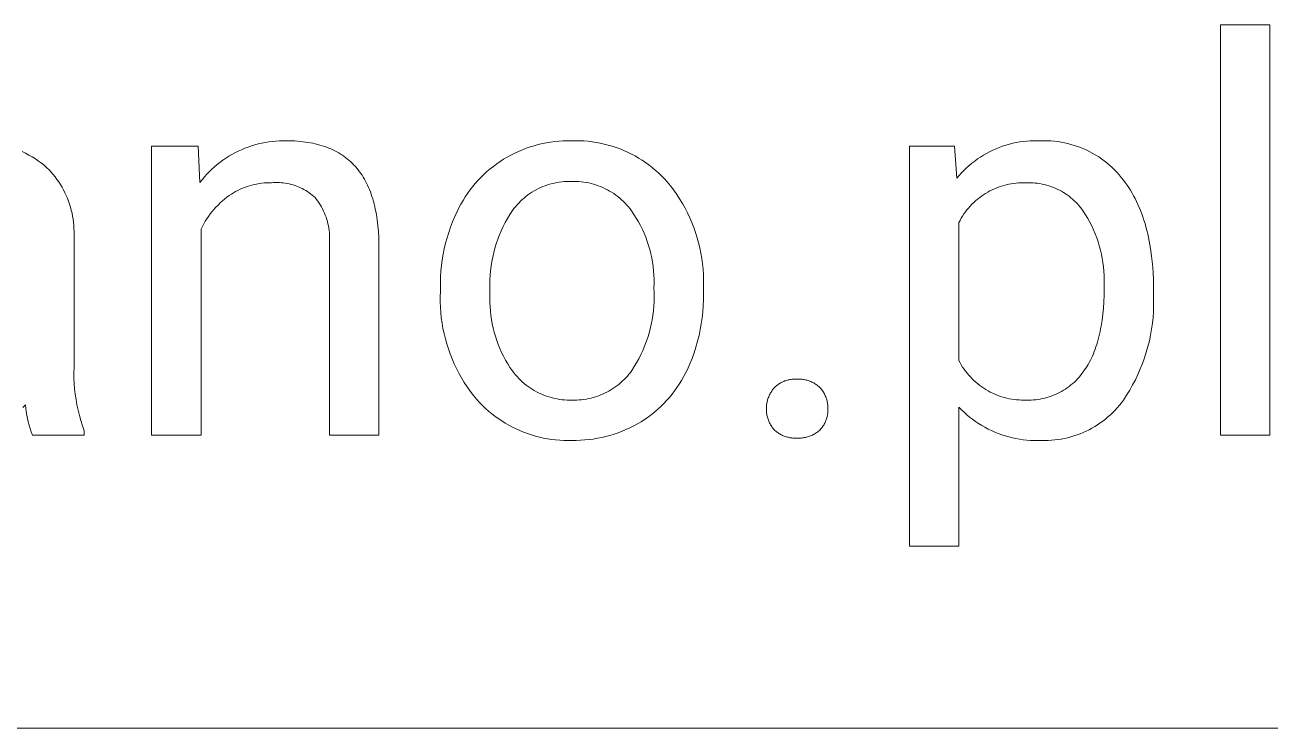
# Model space of a CAD drawing. Header units: millimetres. Extents: x 1383 to 4664, y -160 to 2132.
# Drawn here: x 3769.4 to 3868.9, y 23.5 to 79.7 of the extents above; entities that cross this region are included whole.
import ezdxf

# ---------------------------------------------------------------- set-up
doc = ezdxf.new("R2010")
doc.units = ezdxf.units.MM
doc.header["$MEASUREMENT"] = 0
doc.layers.add('Domyślny', color=7, linetype='Continuous', true_color=0x000000)

msp = doc.modelspace()

# ---------------------------------------------------------------- linework, layer by layer
at = {"layer": 'Domyślny', "color": 18, "lineweight": 15, "true_color": 0x000000}
for p, q in [((3864.9, 46.877), (3864.9, 79.655)), ((3864.9, 79.655), (3868.844, 79.655)), ((3868.844, 79.655), (3868.844, 46.877)), ((3779.497, 46.885), (3779.497, 69.971)), ((3779.497, 69.971), (3783.233, 69.971)), ((3783.233, 69.971), (3783.365, 67.065)), ((3786.42, 69.566), (3786.679, 69.686)), ((3786.679, 69.686), (3786.941, 69.796)), ((3786.941, 69.796), (3787.207, 69.897)), ((3787.207, 69.897), (3787.476, 69.99)), ((3787.476, 69.99), (3787.749, 70.073)), ((3787.749, 70.073), (3788.024, 70.147)), ((3788.024, 70.147), (3788.301, 70.212)), ((3788.301, 70.212), (3788.58, 70.267)), ((3788.58, 70.267), (3788.861, 70.313)), ((3788.861, 70.313), (3789.144, 70.349)), ((3789.144, 70.349), (3789.427, 70.375)), ((3789.427, 70.375), (3789.711, 70.392)), ((3789.711, 70.392), (3789.996, 70.4)), ((3789.996, 70.4), (3790.281, 70.397)), ((3790.281, 70.397), (3790.508, 70.395)), ((3790.508, 70.395), (3790.731, 70.389)), ((3790.731, 70.389), (3790.951, 70.379)), ((3790.951, 70.379), (3791.168, 70.365)), ((3791.168, 70.365), (3791.381, 70.347)), ((3791.381, 70.347), (3791.59, 70.325)), ((3791.59, 70.325), (3791.796, 70.298)), ((3791.796, 70.298), (3791.998, 70.268)), ((3791.998, 70.268), (3792.197, 70.234)), ((3792.197, 70.234), (3792.392, 70.196)), ((3792.392, 70.196), (3792.583, 70.153)), ((3792.583, 70.153), (3792.771, 70.107)), ((3792.771, 70.107), (3792.955, 70.056)), ((3792.955, 70.056), (3793.136, 70.002)), ((3793.136, 70.002), (3793.314, 69.944)), ((3793.314, 69.944), (3793.487, 69.881)), ((3793.487, 69.881), (3793.657, 69.814)), ((3793.657, 69.814), (3793.824, 69.744)), ((3793.824, 69.744), (3793.987, 69.669)), ((3793.987, 69.669), (3794.147, 69.591)), ((3808.814, 69.543), (3809.123, 69.673)), ((3809.123, 69.673), (3809.436, 69.793)), ((3809.436, 69.793), (3809.752, 69.902)), ((3809.752, 69.902), (3810.072, 70)), ((3810.072, 70), (3810.395, 70.088)), ((3810.395, 70.088), (3810.721, 70.166)), ((3810.721, 70.166), (3811.049, 70.232)), ((3811.049, 70.232), (3811.379, 70.287)), ((3811.379, 70.287), (3811.711, 70.331)), ((3811.711, 70.331), (3812.045, 70.364)), ((3812.045, 70.364), (3812.379, 70.386)), ((3812.379, 70.386), (3812.713, 70.397)), ((3812.713, 70.397), (3813.048, 70.396)), ((3813.048, 70.396), (3813.378, 70.403)), ((3813.378, 70.403), (3813.708, 70.398)), ((3813.708, 70.398), (3814.038, 70.382)), ((3814.038, 70.382), (3814.367, 70.355)), ((3814.367, 70.355), (3814.695, 70.317)), ((3814.695, 70.317), (3815.021, 70.268)), ((3815.021, 70.268), (3815.346, 70.208)), ((3815.346, 70.208), (3815.668, 70.136)), ((3815.668, 70.136), (3815.988, 70.054)), ((3815.988, 70.054), (3816.304, 69.961)), ((3816.304, 69.961), (3816.618, 69.858)), ((3816.618, 69.858), (3816.927, 69.743)), ((3816.927, 69.743), (3817.233, 69.619)), ((3840.038, 38.001), (3840.038, 69.97)), ((3840.038, 69.97), (3843.643, 69.97)), ((3843.643, 69.97), (3843.84, 67.413)), ((3846.452, 69.521), (3846.705, 69.645)), ((3846.705, 69.645), (3846.962, 69.759)), ((3846.962, 69.759), (3847.223, 69.865)), ((3847.223, 69.865), (3847.488, 69.961)), ((3847.488, 69.961), (3847.756, 70.049)), ((3847.756, 70.049), (3848.027, 70.127)), ((3848.027, 70.127), (3848.3, 70.195)), ((3848.3, 70.195), (3848.575, 70.254)), ((3848.575, 70.254), (3848.853, 70.303)), ((3848.853, 70.303), (3849.132, 70.343)), ((3849.132, 70.343), (3849.412, 70.373)), ((3849.412, 70.373), (3849.693, 70.394)), ((3849.693, 70.394), (3849.974, 70.404)), ((3849.974, 70.404), (3850.256, 70.405)), ((3850.256, 70.405), (3850.537, 70.396)), ((3850.537, 70.396), (3850.808, 70.401)), ((3850.808, 70.401), (3851.08, 70.397)), ((3851.08, 70.397), (3851.35, 70.383)), ((3851.35, 70.383), (3851.621, 70.36)), ((3851.621, 70.36), (3851.89, 70.328)), ((3851.89, 70.328), (3852.158, 70.287)), ((3852.158, 70.287), (3852.424, 70.236)), ((3852.424, 70.236), (3852.689, 70.177)), ((3852.689, 70.177), (3852.951, 70.108)), ((3852.951, 70.108), (3853.211, 70.031)), ((3853.211, 70.031), (3853.468, 69.945)), ((3853.468, 69.945), (3853.722, 69.849)), ((3853.722, 69.849), (3853.973, 69.746)), ((3853.973, 69.746), (3854.22, 69.634)), ((3854.22, 69.634), (3854.463, 69.513)), ((3769.152, 69.538), (3769.426, 69.404)), ((3769.426, 69.404), (3769.694, 69.26)), ((3769.694, 69.26), (3769.958, 69.107)), ((3769.958, 69.107), (3770.217, 68.945)), ((3770.217, 68.945), (3770.47, 68.775)), ((3770.47, 68.775), (3770.717, 68.596)), ((3784.743, 68.498), (3784.967, 68.674)), ((3784.967, 68.674), (3785.196, 68.843)), ((3785.196, 68.843), (3785.431, 69.004)), ((3785.431, 69.004), (3785.671, 69.157)), ((3785.671, 69.157), (3785.916, 69.302)), ((3785.916, 69.302), (3786.166, 69.438)), ((3786.166, 69.438), (3786.42, 69.566)), ((3794.147, 69.591), (3794.302, 69.508)), ((3794.302, 69.508), (3794.455, 69.421)), ((3794.455, 69.421), (3794.604, 69.33)), ((3794.604, 69.33), (3794.749, 69.236)), ((3794.749, 69.236), (3794.891, 69.137)), ((3794.891, 69.137), (3795.029, 69.034)), ((3795.029, 69.034), (3795.163, 68.927)), ((3795.163, 68.927), (3795.294, 68.816)), ((3795.294, 68.816), (3795.422, 68.701)), ((3795.422, 68.701), (3795.546, 68.582)), ((3807.074, 68.552), (3807.348, 68.741)), ((3807.348, 68.741), (3807.629, 68.921)), ((3807.629, 68.921), (3807.917, 69.091)), ((3807.917, 69.091), (3808.211, 69.252)), ((3808.211, 69.252), (3808.51, 69.402)), ((3808.51, 69.402), (3808.814, 69.543)), ((3817.233, 69.619), (3817.534, 69.484)), ((3817.534, 69.484), (3817.831, 69.339)), ((3817.831, 69.339), (3818.122, 69.184)), ((3818.122, 69.184), (3818.408, 69.019)), ((3818.408, 69.019), (3818.688, 68.844)), ((3818.688, 68.844), (3818.962, 68.661)), ((3818.962, 68.661), (3819.23, 68.467)), ((3845.036, 68.604), (3845.258, 68.777)), ((3845.258, 68.777), (3845.486, 68.942)), ((3845.486, 68.942), (3845.72, 69.099)), ((3845.72, 69.099), (3845.959, 69.248)), ((3845.959, 69.248), (3846.203, 69.389)), ((3846.203, 69.389), (3846.452, 69.521)), ((3854.463, 69.513), (3854.701, 69.384)), ((3854.701, 69.384), (3854.935, 69.247)), ((3854.935, 69.247), (3855.165, 69.103)), ((3855.165, 69.103), (3855.389, 68.95)), ((3855.389, 68.95), (3855.608, 68.79)), ((3855.608, 68.79), (3855.821, 68.622)), ((3770.717, 68.596), (3770.958, 68.41)), ((3770.958, 68.41), (3771.138, 68.241)), ((3771.138, 68.241), (3771.312, 68.065)), ((3771.312, 68.065), (3771.48, 67.884)), ((3771.48, 67.884), (3771.642, 67.697)), ((3771.642, 67.697), (3771.797, 67.505)), ((3783.723, 67.507), (3783.914, 67.719)), ((3783.914, 67.719), (3784.111, 67.924)), ((3784.111, 67.924), (3784.315, 68.122)), ((3784.315, 68.122), (3784.526, 68.313)), ((3784.526, 68.313), (3784.743, 68.498)), ((3795.546, 68.582), (3795.666, 68.459)), ((3795.666, 68.459), (3795.783, 68.332)), ((3795.783, 68.332), (3795.897, 68.201)), ((3795.897, 68.201), (3796.006, 68.066)), ((3796.006, 68.066), (3796.113, 67.927)), ((3796.113, 67.927), (3796.215, 67.784)), ((3796.215, 67.784), (3796.314, 67.637)), ((3805.808, 67.471), (3806.046, 67.704)), ((3806.046, 67.704), (3806.292, 67.929)), ((3806.292, 67.929), (3806.546, 68.146)), ((3806.546, 68.146), (3806.806, 68.353)), ((3806.806, 68.353), (3807.074, 68.552)), ((3819.23, 68.467), (3819.491, 68.265)), ((3819.491, 68.265), (3819.745, 68.055)), ((3819.745, 68.055), (3819.992, 67.835)), ((3819.992, 67.835), (3820.231, 67.608)), ((3844.021, 67.629), (3844.211, 67.837)), ((3844.211, 67.837), (3844.407, 68.04)), ((3844.407, 68.04), (3844.61, 68.235)), ((3844.61, 68.235), (3844.82, 68.423)), ((3844.82, 68.423), (3845.036, 68.604)), ((3855.821, 68.622), (3856.028, 68.448)), ((3856.028, 68.448), (3856.23, 68.266)), ((3856.23, 68.266), (3856.425, 68.078)), ((3856.425, 68.078), (3856.613, 67.883)), ((3856.613, 67.883), (3856.795, 67.681)), ((3856.795, 67.681), (3856.969, 67.474)), ((3771.797, 67.505), (3771.945, 67.308)), ((3771.945, 67.308), (3772.086, 67.105)), ((3772.086, 67.105), (3772.221, 66.898)), ((3772.221, 66.898), (3772.348, 66.686)), ((3772.348, 66.686), (3772.468, 66.47)), ((3783.365, 67.065), (3783.54, 67.289)), ((3783.54, 67.289), (3783.723, 67.507)), ((3786.94, 66.673), (3786.756, 66.599)), ((3787.127, 66.74), (3786.94, 66.673)), ((3787.316, 66.801), (3787.127, 66.74)), ((3787.507, 66.855), (3787.316, 66.801)), ((3787.7, 66.902), (3787.507, 66.855)), ((3787.894, 66.943), (3787.7, 66.902)), ((3788.09, 66.977), (3787.894, 66.943)), ((3788.286, 67.004), (3788.09, 66.977)), ((3788.484, 67.024), (3788.286, 67.004)), ((3788.682, 67.037), (3788.484, 67.024)), ((3788.88, 67.044), (3788.682, 67.037)), ((3789.079, 67.043), (3788.88, 67.044)), ((3789.237, 67.054), (3789.079, 67.043)), ((3789.395, 67.06), (3789.237, 67.054)), ((3789.554, 67.06), (3789.395, 67.06)), ((3789.712, 67.054), (3789.554, 67.06)), ((3789.87, 67.043), (3789.712, 67.054)), ((3790.027, 67.027), (3789.87, 67.043)), ((3790.184, 67.005), (3790.027, 67.027)), ((3790.34, 66.978), (3790.184, 67.005)), ((3790.495, 66.946), (3790.34, 66.978)), ((3790.649, 66.908), (3790.495, 66.946)), ((3790.802, 66.865), (3790.649, 66.908)), ((3790.952, 66.816), (3790.802, 66.865)), ((3791.102, 66.762), (3790.952, 66.816)), ((3791.249, 66.704), (3791.102, 66.762)), ((3791.394, 66.64), (3791.249, 66.704)), ((3796.314, 67.637), (3796.41, 67.485)), ((3796.41, 67.485), (3796.502, 67.33)), ((3796.502, 67.33), (3796.591, 67.171)), ((3796.591, 67.171), (3796.676, 67.007)), ((3796.676, 67.007), (3796.757, 66.84)), ((3796.757, 66.84), (3796.835, 66.669)), ((3796.835, 66.669), (3796.91, 66.493)), ((3804.939, 66.461), (3805.143, 66.724)), ((3805.143, 66.724), (3805.356, 66.981)), ((3805.356, 66.981), (3805.578, 67.23)), ((3805.578, 67.23), (3805.808, 67.471)), ((3810.577, 66.654), (3810.401, 66.571)), ((3810.757, 66.732), (3810.577, 66.654)), ((3810.939, 66.803), (3810.757, 66.732)), ((3811.124, 66.867), (3810.939, 66.803)), ((3811.31, 66.925), (3811.124, 66.867)), ((3811.499, 66.977), (3811.31, 66.925)), ((3811.689, 67.022), (3811.499, 66.977)), ((3811.881, 67.061), (3811.689, 67.022)), ((3812.074, 67.093), (3811.881, 67.061)), ((3812.267, 67.118), (3812.074, 67.093)), ((3812.462, 67.136), (3812.267, 67.118)), ((3812.657, 67.148), (3812.462, 67.136)), ((3812.853, 67.153), (3812.657, 67.148)), ((3813.048, 67.151), (3812.853, 67.153)), ((3813.247, 67.153), (3813.048, 67.151)), ((3813.445, 67.149), (3813.247, 67.153)), ((3813.643, 67.137), (3813.445, 67.149)), ((3813.841, 67.119), (3813.643, 67.137)), ((3814.037, 67.094), (3813.841, 67.119)), ((3814.233, 67.062), (3814.037, 67.094)), ((3814.428, 67.024), (3814.233, 67.062)), ((3814.621, 66.978), (3814.428, 67.024)), ((3814.812, 66.926), (3814.621, 66.978)), ((3815.002, 66.868), (3814.812, 66.926)), ((3815.189, 66.803), (3815.002, 66.868)), ((3815.374, 66.731), (3815.189, 66.803)), ((3815.557, 66.653), (3815.374, 66.731)), ((3815.737, 66.569), (3815.557, 66.653)), ((3820.231, 67.608), (3820.462, 67.372)), ((3820.462, 67.372), (3820.685, 67.129)), ((3820.685, 67.129), (3820.953, 66.798)), ((3820.953, 66.798), (3821.21, 66.458)), ((3843.84, 67.413), (3844.021, 67.629)), ((3847.208, 66.708), (3847.021, 66.638)), ((3847.397, 66.772), (3847.208, 66.708)), ((3847.589, 66.83), (3847.397, 66.772)), ((3847.782, 66.881), (3847.589, 66.83)), ((3847.977, 66.925), (3847.782, 66.881)), ((3848.173, 66.962), (3847.977, 66.925)), ((3848.371, 66.993), (3848.173, 66.962)), ((3848.57, 67.016), (3848.371, 66.993)), ((3848.769, 67.033), (3848.57, 67.016)), ((3848.968, 67.043), (3848.769, 67.033)), ((3849.168, 67.046), (3848.968, 67.043)), ((3849.368, 67.042), (3849.168, 67.046)), ((3849.551, 67.046), (3849.368, 67.042)), ((3849.735, 67.043), (3849.551, 67.046)), ((3849.918, 67.034), (3849.735, 67.043)), ((3850.1, 67.019), (3849.918, 67.034)), ((3850.282, 66.998), (3850.1, 67.019)), ((3850.463, 66.97), (3850.282, 66.998)), ((3850.643, 66.936), (3850.463, 66.97)), ((3850.822, 66.896), (3850.643, 66.936)), ((3850.999, 66.85), (3850.822, 66.896)), ((3851.175, 66.798), (3850.999, 66.85)), ((3851.349, 66.74), (3851.175, 66.798)), ((3851.52, 66.676), (3851.349, 66.74)), ((3851.69, 66.606), (3851.52, 66.676)), ((3856.969, 67.474), (3857.137, 67.26)), ((3857.137, 67.26), (3857.285, 67.062)), ((3857.285, 67.062), (3857.428, 66.86)), ((3857.428, 66.86), (3857.567, 66.652)), ((3857.567, 66.652), (3857.701, 66.439)), ((3772.468, 66.47), (3772.58, 66.25)), ((3772.58, 66.25), (3772.685, 66.026)), ((3772.685, 66.026), (3772.782, 65.799)), ((3772.782, 65.799), (3772.871, 65.569)), ((3785.338, 65.739), (3785.157, 65.586)), ((3785.523, 65.886), (3785.338, 65.739)), ((3785.714, 66.027), (3785.523, 65.886)), ((3785.879, 66.137), (3785.714, 66.027)), ((3786.047, 66.242), (3785.879, 66.137)), ((3786.22, 66.34), (3786.047, 66.242)), ((3786.395, 66.433), (3786.22, 66.34)), ((3786.574, 66.519), (3786.395, 66.433)), ((3786.756, 66.599), (3786.574, 66.519)), ((3791.536, 66.571), (3791.394, 66.64)), ((3791.676, 66.497), (3791.536, 66.571)), ((3791.814, 66.419), (3791.676, 66.497)), ((3791.949, 66.335), (3791.814, 66.419)), ((3792.081, 66.247), (3791.949, 66.335)), ((3792.209, 66.155), (3792.081, 66.247)), ((3792.335, 66.058), (3792.209, 66.155)), ((3792.457, 65.957), (3792.335, 66.058)), ((3792.575, 65.852), (3792.457, 65.957)), ((3792.685, 65.71), (3792.575, 65.852)), ((3792.79, 65.564), (3792.685, 65.71)), ((3796.91, 66.493), (3796.98, 66.314)), ((3796.98, 66.314), (3797.048, 66.13)), ((3797.048, 66.13), (3797.111, 65.943)), ((3797.111, 65.943), (3797.172, 65.751)), ((3797.172, 65.751), (3797.228, 65.555)), ((3804.383, 65.63), (3804.559, 65.913)), ((3804.559, 65.913), (3804.744, 66.19)), ((3804.744, 66.19), (3804.939, 66.461)), ((3809.111, 65.695), (3808.968, 65.561)), ((3809.258, 65.824), (3809.111, 65.695)), ((3809.41, 65.947), (3809.258, 65.824)), ((3809.565, 66.065), (3809.41, 65.947)), ((3809.725, 66.178), (3809.565, 66.065)), ((3809.889, 66.285), (3809.725, 66.178)), ((3810.056, 66.386), (3809.889, 66.285)), ((3810.227, 66.482), (3810.056, 66.386)), ((3810.401, 66.571), (3810.227, 66.482)), ((3815.913, 66.479), (3815.737, 66.569)), ((3816.087, 66.382), (3815.913, 66.479)), ((3816.257, 66.28), (3816.087, 66.382)), ((3816.423, 66.172), (3816.257, 66.28)), ((3816.585, 66.058), (3816.423, 66.172)), ((3816.744, 65.939), (3816.585, 66.058)), ((3816.898, 65.814), (3816.744, 65.939)), ((3817.048, 65.684), (3816.898, 65.814)), ((3817.193, 65.549), (3817.048, 65.684)), ((3821.21, 66.458), (3821.455, 66.109)), ((3821.455, 66.109), (3821.687, 65.752)), ((3821.687, 65.752), (3821.908, 65.387)), ((3845.478, 65.725), (3845.326, 65.595)), ((3845.634, 65.85), (3845.478, 65.725)), ((3845.795, 65.969), (3845.634, 65.85)), ((3845.96, 66.082), (3845.795, 65.969)), ((3846.128, 66.19), (3845.96, 66.082)), ((3846.3, 66.292), (3846.128, 66.19)), ((3846.476, 66.387), (3846.3, 66.292)), ((3846.654, 66.477), (3846.476, 66.387)), ((3846.836, 66.561), (3846.654, 66.477)), ((3847.021, 66.638), (3846.836, 66.561)), ((3851.856, 66.531), (3851.69, 66.606)), ((3852.021, 66.449), (3851.856, 66.531)), ((3852.182, 66.362), (3852.021, 66.449)), ((3852.34, 66.27), (3852.182, 66.362)), ((3852.495, 66.172), (3852.34, 66.27)), ((3852.646, 66.069), (3852.495, 66.172)), ((3852.794, 65.961), (3852.646, 66.069)), ((3852.938, 65.848), (3852.794, 65.961)), ((3853.079, 65.73), (3852.938, 65.848)), ((3853.215, 65.607), (3853.079, 65.73)), ((3857.701, 66.439), (3857.83, 66.222)), ((3857.83, 66.222), (3857.955, 66)), ((3857.955, 66), (3858.075, 65.773)), ((3858.075, 65.773), (3858.19, 65.541)), ((3772.871, 65.569), (3772.952, 65.335)), ((3772.952, 65.335), (3773.025, 65.099)), ((3773.025, 65.099), (3773.09, 64.861)), ((3773.09, 64.861), (3773.146, 64.621)), ((3784.337, 64.735), (3784.191, 64.549)), ((3784.489, 64.916), (3784.337, 64.735)), ((3784.648, 65.092), (3784.489, 64.916)), ((3784.812, 65.262), (3784.648, 65.092)), ((3784.982, 65.427), (3784.812, 65.262)), ((3785.157, 65.586), (3784.982, 65.427)), ((3792.891, 65.415), (3792.79, 65.564)), ((3792.985, 65.262), (3792.891, 65.415)), ((3793.075, 65.106), (3792.985, 65.262)), ((3793.159, 64.947), (3793.075, 65.106)), ((3793.238, 64.785), (3793.159, 64.947)), ((3793.311, 64.621), (3793.238, 64.785)), ((3797.228, 65.555), (3797.282, 65.356)), ((3797.282, 65.356), (3797.331, 65.152)), ((3797.331, 65.152), (3797.377, 64.944)), ((3797.377, 64.944), (3797.42, 64.733)), ((3797.42, 64.733), (3797.459, 64.517)), ((3803.725, 64.338), (3803.914, 64.747)), ((3803.914, 64.747), (3804.06, 65.047)), ((3804.06, 65.047), (3804.216, 65.341)), ((3804.216, 65.341), (3804.383, 65.63)), ((3808.328, 64.824), (3808.128, 64.514)), ((3808.446, 64.98), (3808.328, 64.824)), ((3808.569, 65.132), (3808.446, 64.98)), ((3808.697, 65.28), (3808.569, 65.132)), ((3808.83, 65.423), (3808.697, 65.28)), ((3808.968, 65.561), (3808.83, 65.423)), ((3817.334, 65.408), (3817.193, 65.549)), ((3817.469, 65.264), (3817.334, 65.408)), ((3817.6, 65.114), (3817.469, 65.264)), ((3817.725, 64.96), (3817.6, 65.114)), ((3817.845, 64.802), (3817.725, 64.96)), ((3818.038, 64.517), (3817.845, 64.802)), ((3821.908, 65.387), (3822.116, 65.015)), ((3822.116, 65.015), (3822.311, 64.636)), ((3844.516, 64.713), (3844.4, 64.55)), ((3844.638, 64.871), (3844.516, 64.713)), ((3844.766, 65.025), (3844.638, 64.871)), ((3844.898, 65.175), (3844.766, 65.025)), ((3845.036, 65.32), (3844.898, 65.175)), ((3845.178, 65.46), (3845.036, 65.32)), ((3845.326, 65.595), (3845.178, 65.46)), ((3853.346, 65.48), (3853.215, 65.607)), ((3853.474, 65.348), (3853.346, 65.48)), ((3853.596, 65.212), (3853.474, 65.348)), ((3853.714, 65.072), (3853.596, 65.212)), ((3853.827, 64.928), (3853.714, 65.072)), ((3853.935, 64.78), (3853.827, 64.928)), ((3854.118, 64.492), (3853.935, 64.78)), ((3858.19, 65.541), (3858.3, 65.305)), ((3858.3, 65.305), (3858.406, 65.064)), ((3858.406, 65.064), (3858.507, 64.817)), ((3858.507, 64.817), (3858.603, 64.566)), ((3773.146, 64.621), (3773.195, 64.378)), ((3773.195, 64.378), (3773.234, 64.135)), ((3773.234, 64.135), (3773.266, 63.89)), ((3773.266, 63.89), (3773.289, 63.644)), ((3783.671, 63.759), (3783.558, 63.551)), ((3783.791, 63.963), (3783.671, 63.759)), ((3783.918, 64.163), (3783.791, 63.963)), ((3784.051, 64.358), (3783.918, 64.163)), ((3784.191, 64.549), (3784.051, 64.358)), ((3793.379, 64.454), (3793.311, 64.621)), ((3793.44, 64.285), (3793.379, 64.454)), ((3793.496, 64.114), (3793.44, 64.285)), ((3793.546, 63.941), (3793.496, 64.114)), ((3793.59, 63.767), (3793.546, 63.941)), ((3793.628, 63.591), (3793.59, 63.767)), ((3797.459, 64.517), (3797.495, 64.297)), ((3797.495, 64.297), (3797.527, 64.073)), ((3797.527, 64.073), (3797.58, 63.613)), ((3803.388, 63.502), (3803.55, 63.923)), ((3803.55, 63.923), (3803.725, 64.338)), ((3807.76, 63.874), (3807.592, 63.544)), ((3807.938, 64.197), (3807.76, 63.874)), ((3808.128, 64.514), (3807.938, 64.197)), ((3818.221, 64.226), (3818.038, 64.517)), ((3818.394, 63.929), (3818.221, 64.226)), ((3818.557, 63.626), (3818.394, 63.929)), ((3822.311, 64.636), (3822.493, 64.251)), ((3822.493, 64.251), (3822.662, 63.86)), ((3822.662, 63.86), (3822.818, 63.463)), ((3844.086, 64.04), (3843.993, 63.862)), ((3843.993, 63.862), (3843.993, 52.838)), ((3844.184, 64.213), (3844.086, 64.04)), ((3844.289, 64.384), (3844.184, 64.213)), ((3844.4, 64.55), (3844.289, 64.384)), ((3854.291, 64.197), (3854.118, 64.492)), ((3854.454, 63.897), (3854.291, 64.197)), ((3854.607, 63.591), (3854.454, 63.897)), ((3858.603, 64.566), (3858.695, 64.311)), ((3858.695, 64.311), (3858.781, 64.05)), ((3858.781, 64.05), (3858.863, 63.784)), ((3858.863, 63.784), (3858.941, 63.514)), ((3773.289, 63.644), (3773.304, 63.397)), ((3773.304, 63.397), (3773.31, 63.15)), ((3773.31, 63.15), (3773.307, 62.903)), ((3773.307, 62.903), (3773.307, 52.283)), ((3783.558, 63.551), (3783.452, 63.339)), ((3783.452, 63.339), (3783.452, 46.885)), ((3793.66, 63.414), (3793.628, 63.591)), ((3793.686, 63.236), (3793.66, 63.414)), ((3793.705, 63.057), (3793.686, 63.236)), ((3793.719, 62.878), (3793.705, 63.057)), ((3793.726, 62.698), (3793.719, 62.878)), ((3793.728, 62.518), (3793.726, 62.698)), ((3797.58, 63.613), (3797.619, 63.137)), ((3797.619, 63.137), (3797.645, 62.645)), ((3803.108, 62.646), (3803.241, 63.076)), ((3803.241, 63.076), (3803.388, 63.502)), ((3807.292, 62.87), (3807.16, 62.525)), ((3807.437, 63.21), (3807.292, 62.87)), ((3807.592, 63.544), (3807.437, 63.21)), ((3818.708, 63.317), (3818.557, 63.626)), ((3818.849, 63.003), (3818.708, 63.317)), ((3818.979, 62.685), (3818.849, 63.003)), ((3819.098, 62.362), (3818.979, 62.685)), ((3822.818, 63.463), (3822.96, 63.061)), ((3822.96, 63.061), (3823.089, 62.655)), ((3854.749, 63.281), (3854.607, 63.591)), ((3854.882, 62.966), (3854.749, 63.281)), ((3855.003, 62.647), (3854.882, 62.966)), ((3858.941, 63.514), (3859.013, 63.239)), ((3859.013, 63.239), (3859.081, 62.959)), ((3859.081, 62.959), (3859.145, 62.674)), ((3859.145, 62.674), (3859.203, 62.385)), ((3793.711, 62.159), (3793.723, 62.339)), ((3793.711, 46.885), (3793.711, 62.159)), ((3793.723, 62.339), (3793.728, 62.518)), ((3797.645, 62.645), (3797.656, 62.137)), ((3797.656, 62.137), (3797.656, 46.885)), ((3802.796, 61.33), (3802.885, 61.772)), ((3802.885, 61.772), (3802.989, 62.211)), ((3802.989, 62.211), (3803.108, 62.646)), ((3806.931, 61.823), (3806.835, 61.466)), ((3807.04, 62.176), (3806.931, 61.823)), ((3807.16, 62.525), (3807.04, 62.176)), ((3819.206, 62.035), (3819.098, 62.362)), ((3819.302, 61.705), (3819.206, 62.035)), ((3819.386, 61.372), (3819.302, 61.705)), ((3823.089, 62.655), (3823.203, 62.244)), ((3823.203, 62.244), (3823.303, 61.83)), ((3823.303, 61.83), (3823.39, 61.413)), ((3855.114, 62.323), (3855.003, 62.647)), ((3855.214, 61.997), (3855.114, 62.323)), ((3855.303, 61.667), (3855.214, 61.997)), ((3859.203, 62.385), (3859.257, 62.09)), ((3859.257, 62.09), (3859.306, 61.791)), ((3859.306, 61.791), (3859.391, 61.178)), ((3802.661, 60.439), (3802.721, 60.886)), ((3802.721, 60.886), (3802.796, 61.33)), ((3806.681, 60.745), (3806.622, 60.38)), ((3806.752, 61.107), (3806.681, 60.745)), ((3806.835, 61.466), (3806.752, 61.107)), ((3819.459, 61.035), (3819.386, 61.372)), ((3819.52, 60.697), (3819.459, 61.035)), ((3819.569, 60.356), (3819.52, 60.697)), ((3823.39, 61.413), (3823.462, 60.993)), ((3823.462, 60.993), (3823.52, 60.57)), ((3855.38, 61.334), (3855.303, 61.667)), ((3855.447, 60.999), (3855.38, 61.334)), ((3855.502, 60.662), (3855.447, 60.999)), ((3859.391, 61.178), (3859.456, 60.545)), ((3802.586, 59.541), (3802.616, 59.991)), ((3802.616, 59.991), (3802.661, 60.439)), ((3806.576, 60.014), (3806.543, 59.646)), ((3806.622, 60.38), (3806.576, 60.014)), ((3819.607, 60.014), (3819.569, 60.356)), ((3819.632, 59.671), (3819.607, 60.014)), ((3823.52, 60.57), (3823.563, 60.146)), ((3823.563, 60.146), (3823.592, 59.721)), ((3823.592, 59.721), (3823.606, 59.295)), ((3855.547, 60.323), (3855.502, 60.662)), ((3855.579, 59.983), (3855.547, 60.323)), ((3855.601, 59.642), (3855.579, 59.983)), ((3859.456, 60.545), (3859.503, 59.893)), ((3859.503, 59.893), (3859.531, 59.221)), ((3802.57, 59.091), (3802.586, 59.541)), ((3802.57, 58.64), (3802.57, 59.091)), ((3806.522, 59.277), (3806.514, 58.908)), ((3806.514, 58.908), (3806.519, 58.539)), ((3806.543, 59.646), (3806.522, 59.277)), ((3819.646, 59.328), (3819.632, 59.671)), ((3819.637, 58.64), (3819.647, 58.984)), ((3819.647, 58.984), (3819.646, 59.328)), ((3823.606, 58.869), (3823.592, 58.443)), ((3823.606, 59.295), (3823.606, 58.869)), ((3855.596, 58.618), (3855.609, 58.959)), ((3855.611, 59.301), (3855.601, 59.642)), ((3855.609, 58.959), (3855.611, 59.301)), ((3859.531, 59.221), (3859.54, 58.531)), ((3802.557, 57.942), (3802.57, 58.367)), ((3802.559, 57.518), (3802.557, 57.942)), ((3802.57, 58.367), (3802.57, 58.64)), ((3806.519, 58.539), (3806.536, 58.17)), ((3806.536, 58.17), (3806.526, 57.826)), ((3806.526, 57.826), (3806.527, 57.482)), ((3819.653, 58.274), (3819.637, 58.64)), ((3819.649, 57.542), (3819.657, 57.908)), ((3819.657, 57.908), (3819.653, 58.274)), ((3823.592, 58.17), (3823.59, 57.691)), ((3823.592, 58.443), (3823.592, 58.17)), ((3855.57, 57.542), (3855.59, 58.071)), ((3855.59, 58.071), (3855.596, 58.618)), ((3859.54, 58.531), (3859.54, 58.17)), ((3859.54, 58.17), (3859.555, 57.698)), ((3859.555, 57.698), (3859.554, 57.225)), ((3802.575, 57.094), (3802.559, 57.518)), ((3802.605, 56.671), (3802.575, 57.094)), ((3806.527, 57.482), (3806.54, 57.138)), ((3806.54, 57.138), (3806.565, 56.795)), ((3806.565, 56.795), (3806.603, 56.453)), ((3819.548, 56.449), (3819.594, 56.813)), ((3819.594, 56.813), (3819.628, 57.177)), ((3819.628, 57.177), (3819.649, 57.542)), ((3823.538, 56.734), (3823.487, 56.257)), ((3823.573, 57.212), (3823.538, 56.734)), ((3823.59, 57.691), (3823.573, 57.212)), ((3855.492, 56.535), (3855.537, 57.03)), ((3855.537, 57.03), (3855.57, 57.542)), ((3859.536, 56.753), (3859.503, 56.281)), ((3859.554, 57.225), (3859.536, 56.753)), ((3802.649, 56.249), (3802.605, 56.671)), ((3802.708, 55.828), (3802.649, 56.249)), ((3802.781, 55.41), (3802.708, 55.828)), ((3806.603, 56.453), (3806.652, 56.113)), ((3806.652, 56.113), (3806.713, 55.774)), ((3806.713, 55.774), (3806.786, 55.438)), ((3819.337, 55.373), (3819.42, 55.729)), ((3819.42, 55.729), (3819.49, 56.088)), ((3819.49, 56.088), (3819.548, 56.449)), ((3823.42, 55.783), (3823.336, 55.311)), ((3823.487, 56.257), (3823.42, 55.783)), ((3855.362, 55.596), (3855.433, 56.057)), ((3855.433, 56.057), (3855.492, 56.535)), ((3859.453, 55.811), (3859.388, 55.343)), ((3859.503, 56.281), (3859.453, 55.811)), ((3802.868, 54.995), (3802.781, 55.41)), ((3802.97, 54.583), (3802.868, 54.995)), ((3806.786, 55.438), (3806.87, 55.105)), ((3806.87, 55.105), (3806.966, 54.774)), ((3806.966, 54.774), (3807.074, 54.447)), ((3819.136, 54.669), (3819.242, 55.019)), ((3819.242, 55.019), (3819.337, 55.373)), ((3823.236, 54.842), (3823.12, 54.377)), ((3823.336, 55.311), (3823.236, 54.842)), ((3855.126, 54.52), (3855.18, 54.727)), ((3855.18, 54.727), (3855.23, 54.938)), ((3855.23, 54.938), (3855.277, 55.153)), ((3855.277, 55.153), (3855.321, 55.372)), ((3855.321, 55.372), (3855.362, 55.596)), ((3859.306, 54.878), (3859.209, 54.415)), ((3859.388, 55.343), (3859.306, 54.878)), ((3803.085, 54.175), (3802.97, 54.583)), ((3803.214, 53.77), (3803.085, 54.175)), ((3803.356, 53.371), (3803.214, 53.77)), ((3807.074, 54.447), (3807.193, 54.125)), ((3807.193, 54.125), (3807.323, 53.806)), ((3807.323, 53.806), (3807.464, 53.492)), ((3818.744, 53.644), (3818.886, 53.981)), ((3818.886, 53.981), (3819.017, 54.323)), ((3819.017, 54.323), (3819.136, 54.669)), ((3822.988, 53.917), (3822.84, 53.461)), ((3823.12, 54.377), (3822.988, 53.917)), ((3854.81, 53.553), (3854.879, 53.737)), ((3854.879, 53.737), (3854.946, 53.927)), ((3854.946, 53.927), (3855.009, 54.12)), ((3855.009, 54.12), (3855.069, 54.318)), ((3855.069, 54.318), (3855.126, 54.52)), ((3859.095, 53.957), (3858.967, 53.502)), ((3859.209, 54.415), (3859.095, 53.957)), ((3803.512, 52.976), (3803.356, 53.371)), ((3803.681, 52.587), (3803.512, 52.976)), ((3807.464, 53.492), (3807.616, 53.184)), ((3807.616, 53.184), (3807.778, 52.881)), ((3807.778, 52.881), (3807.951, 52.583)), ((3818.25, 52.664), (3818.426, 52.985)), ((3818.426, 52.985), (3818.591, 53.311)), ((3818.591, 53.311), (3818.744, 53.644)), ((3822.676, 53.01), (3822.497, 52.566)), ((3822.84, 53.461), (3822.676, 53.01)), ((3843.993, 52.838), (3844.087, 52.661)), ((3854.413, 52.693), (3854.498, 52.856)), ((3854.498, 52.856), (3854.581, 53.024)), ((3854.581, 53.024), (3854.66, 53.196)), ((3854.66, 53.196), (3854.737, 53.372)), ((3854.737, 53.372), (3854.81, 53.553)), ((3858.822, 53.052), (3858.663, 52.607)), ((3858.967, 53.502), (3858.822, 53.052)), ((3773.307, 52.283), (3773.299, 51.853)), ((3773.299, 51.853), (3773.304, 51.424)), ((3803.864, 52.204), (3803.681, 52.587)), ((3804.059, 51.827), (3803.864, 52.204)), ((3804.267, 51.457), (3804.059, 51.827)), ((3807.951, 52.583), (3808.135, 52.292)), ((3808.135, 52.292), (3808.328, 52.008)), ((3808.328, 52.008), (3808.447, 51.851)), ((3808.447, 51.851), (3808.572, 51.698)), ((3817.51, 51.592), (3817.634, 51.737)), ((3817.634, 51.737), (3817.753, 51.887)), ((3817.753, 51.887), (3817.867, 52.041)), ((3817.867, 52.041), (3818.064, 52.349)), ((3818.064, 52.349), (3818.25, 52.664)), ((3822.157, 51.829), (3822.001, 51.534)), ((3822.302, 52.128), (3822.157, 51.829)), ((3822.497, 52.566), (3822.302, 52.128)), ((3844.087, 52.661), (3844.188, 52.487)), ((3844.188, 52.487), (3844.294, 52.317)), ((3844.294, 52.317), (3844.406, 52.15)), ((3844.406, 52.15), (3844.524, 51.988)), ((3844.524, 51.988), (3844.648, 51.83)), ((3844.648, 51.83), (3844.777, 51.676)), ((3853.716, 51.653), (3853.828, 51.796)), ((3853.828, 51.796), (3853.935, 51.942)), ((3853.935, 51.942), (3854.037, 52.084)), ((3854.037, 52.084), (3854.136, 52.23)), ((3854.136, 52.23), (3854.231, 52.38)), ((3854.231, 52.38), (3854.324, 52.534)), ((3854.324, 52.534), (3854.413, 52.693)), ((3858.299, 51.735), (3858.095, 51.309)), ((3858.488, 52.168), (3858.299, 51.735)), ((3858.663, 52.607), (3858.488, 52.168)), ((3773.304, 51.424), (3773.324, 50.994)), ((3773.324, 50.994), (3773.358, 50.566)), ((3804.487, 51.094), (3804.267, 51.457)), ((3804.72, 50.739), (3804.487, 51.094)), ((3804.964, 50.392), (3804.72, 50.739)), ((3808.572, 51.698), (3808.701, 51.55)), ((3808.701, 51.55), (3808.836, 51.406)), ((3808.836, 51.406), (3808.975, 51.267)), ((3808.975, 51.267), (3809.12, 51.133)), ((3809.12, 51.133), (3809.268, 51.004)), ((3809.268, 51.004), (3809.422, 50.88)), ((3809.422, 50.88), (3809.579, 50.761)), ((3809.579, 50.761), (3809.74, 50.649)), ((3816.514, 50.701), (3816.669, 50.814)), ((3816.669, 50.814), (3816.82, 50.931)), ((3816.82, 50.931), (3816.967, 51.054)), ((3816.967, 51.054), (3817.109, 51.181)), ((3817.109, 51.181), (3817.247, 51.313)), ((3817.247, 51.313), (3817.381, 51.45)), ((3817.381, 51.45), (3817.51, 51.592)), ((3821.661, 50.962), (3821.476, 50.685)), ((3821.836, 51.245), (3821.661, 50.962)), ((3822.001, 51.534), (3821.836, 51.245)), ((3829.299, 50.711), (3829.355, 50.764)), ((3829.355, 50.764), (3829.413, 50.814)), ((3829.413, 50.814), (3829.473, 50.863)), ((3829.473, 50.863), (3829.534, 50.91)), ((3829.534, 50.91), (3829.597, 50.955)), ((3829.597, 50.955), (3829.662, 50.997)), ((3829.662, 50.997), (3829.727, 51.037)), ((3829.727, 51.037), (3829.794, 51.075)), ((3829.794, 51.075), (3829.863, 51.111)), ((3829.863, 51.111), (3829.932, 51.144)), ((3829.932, 51.144), (3830.003, 51.175)), ((3830.003, 51.175), (3830.074, 51.204)), ((3830.074, 51.204), (3830.147, 51.23)), ((3830.147, 51.23), (3830.22, 51.254)), ((3830.22, 51.254), (3830.294, 51.275)), ((3830.294, 51.275), (3830.369, 51.293)), ((3830.369, 51.293), (3830.445, 51.31)), ((3830.445, 51.31), (3830.521, 51.323)), ((3830.521, 51.323), (3830.597, 51.334)), ((3830.597, 51.334), (3830.674, 51.342)), ((3830.674, 51.342), (3830.75, 51.348)), ((3830.75, 51.348), (3830.827, 51.351)), ((3830.827, 51.351), (3830.905, 51.351)), ((3830.905, 51.351), (3830.982, 51.349)), ((3830.982, 51.349), (3831.059, 51.345)), ((3831.059, 51.345), (3831.14, 51.349)), ((3831.14, 51.349), (3831.222, 51.35)), ((3831.222, 51.35), (3831.303, 51.349)), ((3831.303, 51.349), (3831.385, 51.345)), ((3831.385, 51.345), (3831.466, 51.338)), ((3831.466, 51.338), (3831.547, 51.328)), ((3831.547, 51.328), (3831.628, 51.316)), ((3831.628, 51.316), (3831.708, 51.301)), ((3831.708, 51.301), (3831.788, 51.283)), ((3831.788, 51.283), (3831.867, 51.262)), ((3831.867, 51.262), (3831.945, 51.239)), ((3831.945, 51.239), (3832.023, 51.213)), ((3832.023, 51.213), (3832.099, 51.185)), ((3832.099, 51.185), (3832.175, 51.154)), ((3832.175, 51.154), (3832.249, 51.121)), ((3832.249, 51.121), (3832.322, 51.085)), ((3832.322, 51.085), (3832.395, 51.046)), ((3832.395, 51.046), (3832.465, 51.005)), ((3832.465, 51.005), (3832.534, 50.962)), ((3832.534, 50.962), (3832.602, 50.917)), ((3832.602, 50.917), (3832.668, 50.869)), ((3832.668, 50.869), (3832.733, 50.819)), ((3832.733, 50.819), (3832.796, 50.767)), ((3832.796, 50.767), (3832.857, 50.712)), ((3844.777, 51.676), (3844.911, 51.526)), ((3844.911, 51.526), (3845.05, 51.382)), ((3845.05, 51.382), (3845.194, 51.242)), ((3845.194, 51.242), (3845.343, 51.107)), ((3845.343, 51.107), (3845.497, 50.978)), ((3845.497, 50.978), (3845.655, 50.854)), ((3845.655, 50.854), (3845.817, 50.735)), ((3845.817, 50.735), (3845.983, 50.622)), ((3852.658, 50.664), (3852.804, 50.771)), ((3852.804, 50.771), (3852.947, 50.884)), ((3852.947, 50.884), (3853.085, 51.001)), ((3853.085, 51.001), (3853.22, 51.123)), ((3853.22, 51.123), (3853.351, 51.249)), ((3853.351, 51.249), (3853.477, 51.379)), ((3853.477, 51.379), (3853.599, 51.514)), ((3853.599, 51.514), (3853.716, 51.653)), ((3857.876, 50.889), (3857.644, 50.478)), ((3858.095, 51.309), (3857.876, 50.889)), ((3773.358, 50.566), (3773.405, 50.139)), ((3773.405, 50.139), (3773.467, 49.713)), ((3805.22, 50.054), (3804.964, 50.392)), ((3805.487, 49.724), (3805.22, 50.054)), ((3809.74, 50.649), (3809.906, 50.541)), ((3809.906, 50.541), (3810.074, 50.44)), ((3810.074, 50.44), (3810.247, 50.344)), ((3810.247, 50.344), (3810.422, 50.255)), ((3810.422, 50.255), (3810.601, 50.171)), ((3810.601, 50.171), (3810.782, 50.094)), ((3810.782, 50.094), (3810.966, 50.023)), ((3810.966, 50.023), (3811.152, 49.959)), ((3811.152, 49.959), (3811.34, 49.901)), ((3811.34, 49.901), (3811.53, 49.85)), ((3811.53, 49.85), (3811.722, 49.805)), ((3811.722, 49.805), (3811.915, 49.767)), ((3811.915, 49.767), (3812.11, 49.736)), ((3814.046, 49.731), (3814.235, 49.76)), ((3814.235, 49.76), (3814.422, 49.796)), ((3814.422, 49.796), (3814.609, 49.838)), ((3814.609, 49.838), (3814.794, 49.887)), ((3814.794, 49.887), (3814.977, 49.941)), ((3814.977, 49.941), (3815.159, 50.002)), ((3815.159, 50.002), (3815.338, 50.069)), ((3815.338, 50.069), (3815.514, 50.142)), ((3815.514, 50.142), (3815.689, 50.221)), ((3815.689, 50.221), (3815.86, 50.306)), ((3815.86, 50.306), (3816.029, 50.396)), ((3816.029, 50.396), (3816.194, 50.492)), ((3816.194, 50.492), (3816.356, 50.594)), ((3816.356, 50.594), (3816.514, 50.701)), ((3820.868, 49.894), (3820.648, 49.644)), ((3821.08, 50.151), (3820.868, 49.894)), ((3821.283, 50.415), (3821.08, 50.151)), ((3821.476, 50.685), (3821.283, 50.415)), ((3828.719, 49.703), (3828.744, 49.783)), ((3828.744, 49.783), (3828.772, 49.863)), ((3828.772, 49.863), (3828.802, 49.942)), ((3828.802, 49.942), (3828.835, 50.02)), ((3828.835, 50.02), (3828.871, 50.096)), ((3828.871, 50.096), (3828.909, 50.171)), ((3828.909, 50.171), (3828.95, 50.245)), ((3828.95, 50.245), (3828.993, 50.318)), ((3828.993, 50.318), (3829.039, 50.389)), ((3829.039, 50.389), (3829.087, 50.458)), ((3829.087, 50.458), (3829.137, 50.526)), ((3829.137, 50.526), (3829.19, 50.592)), ((3829.19, 50.592), (3829.245, 50.656)), ((3829.245, 50.656), (3829.299, 50.711)), ((3832.857, 50.712), (3832.916, 50.656)), ((3832.916, 50.656), (3832.971, 50.592)), ((3832.971, 50.592), (3833.024, 50.526)), ((3833.024, 50.526), (3833.074, 50.459)), ((3833.074, 50.459), (3833.122, 50.389)), ((3833.122, 50.389), (3833.168, 50.319)), ((3833.168, 50.319), (3833.211, 50.246)), ((3833.211, 50.246), (3833.252, 50.172)), ((3833.252, 50.172), (3833.29, 50.097)), ((3833.29, 50.097), (3833.325, 50.02)), ((3833.325, 50.02), (3833.357, 49.942)), ((3833.357, 49.942), (3833.387, 49.863)), ((3833.387, 49.863), (3833.414, 49.783)), ((3833.414, 49.783), (3833.439, 49.703)), ((3845.983, 50.622), (3846.153, 50.515)), ((3846.153, 50.515), (3846.326, 50.414)), ((3846.326, 50.414), (3846.503, 50.319)), ((3846.503, 50.319), (3846.683, 50.23)), ((3846.683, 50.23), (3846.866, 50.148)), ((3846.866, 50.148), (3847.052, 50.072)), ((3847.052, 50.072), (3847.24, 50.002)), ((3847.24, 50.002), (3847.431, 49.939)), ((3847.431, 49.939), (3847.623, 49.882)), ((3847.623, 49.882), (3847.818, 49.832)), ((3847.818, 49.832), (3848.014, 49.789)), ((3848.014, 49.789), (3848.212, 49.753)), ((3848.212, 49.753), (3848.41, 49.724)), ((3850.317, 49.732), (3850.497, 49.761)), ((3850.497, 49.761), (3850.675, 49.796)), ((3850.675, 49.796), (3850.852, 49.836)), ((3850.852, 49.836), (3851.027, 49.883)), ((3851.027, 49.883), (3851.201, 49.936)), ((3851.201, 49.936), (3851.373, 49.994)), ((3851.373, 49.994), (3851.543, 50.059)), ((3851.543, 50.059), (3851.711, 50.129)), ((3851.711, 50.129), (3851.876, 50.204)), ((3851.876, 50.204), (3852.038, 50.286)), ((3852.038, 50.286), (3852.198, 50.372)), ((3852.198, 50.372), (3852.354, 50.464)), ((3852.354, 50.464), (3852.508, 50.562)), ((3852.508, 50.562), (3852.658, 50.664)), ((3857.397, 50.075), (3857.137, 49.681)), ((3857.644, 50.478), (3857.397, 50.075)), ((3769.428, 49.311), (3769.216, 49.088)), ((3769.454, 49.035), (3769.428, 49.311)), ((3769.488, 48.759), (3769.454, 49.035)), ((3769.532, 48.485), (3769.488, 48.759)), ((3773.467, 49.713), (3773.543, 49.29)), ((3773.543, 49.29), (3773.632, 48.87)), ((3773.632, 48.87), (3773.736, 48.453)), ((3805.709, 49.481), (3805.487, 49.724)), ((3805.939, 49.246), (3805.709, 49.481)), ((3806.177, 49.019), (3805.939, 49.246)), ((3806.422, 48.8), (3806.177, 49.019)), ((3806.675, 48.589), (3806.422, 48.8)), ((3812.11, 49.736), (3812.305, 49.711)), ((3812.305, 49.711), (3812.501, 49.693)), ((3812.501, 49.693), (3812.698, 49.682)), ((3812.698, 49.682), (3812.895, 49.678)), ((3812.895, 49.678), (3813.092, 49.681)), ((3813.092, 49.681), (3813.283, 49.678)), ((3813.283, 49.678), (3813.474, 49.681)), ((3813.474, 49.681), (3813.665, 49.691)), ((3813.665, 49.691), (3813.856, 49.708)), ((3813.856, 49.708), (3814.046, 49.731)), ((3819.938, 48.942), (3819.686, 48.725)), ((3820.183, 49.168), (3819.938, 48.942)), ((3820.419, 49.402), (3820.183, 49.168)), ((3820.648, 49.644), (3820.419, 49.402)), ((3828.621, 49.036), (3828.624, 49.121)), ((3828.622, 48.952), (3828.621, 49.036)), ((3828.622, 48.87), (3828.622, 48.952)), ((3828.625, 48.788), (3828.622, 48.87)), ((3828.624, 49.121), (3828.629, 49.205)), ((3828.63, 48.707), (3828.625, 48.788)), ((3828.629, 49.205), (3828.637, 49.289)), ((3828.637, 49.289), (3828.648, 49.373)), ((3828.648, 49.373), (3828.661, 49.456)), ((3828.661, 49.456), (3828.678, 49.539)), ((3828.678, 49.539), (3828.697, 49.621)), ((3828.697, 49.621), (3828.719, 49.703)), ((3833.439, 49.703), (3833.46, 49.621)), ((3833.46, 49.621), (3833.479, 49.539)), ((3833.479, 49.539), (3833.495, 49.456)), ((3833.495, 49.456), (3833.507, 49.373)), ((3833.507, 49.373), (3833.517, 49.289)), ((3833.517, 49.289), (3833.524, 49.205)), ((3833.524, 49.205), (3833.528, 49.12)), ((3833.528, 48.796), (3833.524, 48.718)), ((3833.528, 49.12), (3833.53, 49.036)), ((3833.53, 49.036), (3833.528, 48.952)), ((3833.528, 48.952), (3833.529, 48.874)), ((3833.529, 48.874), (3833.528, 48.796)), ((3844.198, 48.912), (3843.993, 49.123)), ((3843.993, 49.123), (3843.993, 38.001)), ((3844.41, 48.709), (3844.198, 48.912)), ((3848.41, 49.724), (3848.61, 49.701)), ((3848.61, 49.701), (3848.81, 49.686)), ((3848.81, 49.686), (3849.01, 49.677)), ((3849.01, 49.677), (3849.211, 49.675)), ((3849.211, 49.675), (3849.412, 49.681)), ((3849.412, 49.681), (3849.594, 49.679)), ((3849.594, 49.679), (3849.775, 49.683)), ((3849.775, 49.683), (3849.956, 49.693)), ((3849.956, 49.693), (3850.137, 49.71)), ((3850.137, 49.71), (3850.317, 49.732)), ((3856.472, 48.873), (3856.289, 48.686)), ((3856.648, 49.066), (3856.472, 48.873)), ((3856.818, 49.265), (3856.648, 49.066)), ((3856.981, 49.47), (3856.818, 49.265)), ((3857.137, 49.681), (3856.981, 49.47)), ((3769.585, 48.213), (3769.532, 48.485)), ((3769.647, 47.942), (3769.585, 48.213)), ((3769.719, 47.674), (3769.647, 47.942)), ((3773.736, 48.453), (3773.852, 48.039)), ((3773.852, 48.039), (3773.983, 47.629)), ((3806.935, 48.387), (3806.675, 48.589)), ((3807.201, 48.195), (3806.935, 48.387)), ((3807.474, 48.011), (3807.201, 48.195)), ((3807.753, 47.836), (3807.474, 48.011)), ((3808.037, 47.672), (3807.753, 47.836)), ((3818.315, 47.772), (3818.015, 47.611)), ((3818.61, 47.943), (3818.315, 47.772)), ((3818.888, 48.125), (3818.61, 47.943)), ((3819.161, 48.316), (3818.888, 48.125)), ((3819.427, 48.516), (3819.161, 48.316)), ((3819.686, 48.725), (3819.427, 48.516)), ((3828.639, 48.626), (3828.63, 48.707)), ((3828.65, 48.545), (3828.639, 48.626)), ((3828.664, 48.464), (3828.65, 48.545)), ((3828.681, 48.385), (3828.664, 48.464)), ((3828.7, 48.305), (3828.681, 48.385)), ((3828.722, 48.227), (3828.7, 48.305)), ((3828.747, 48.149), (3828.722, 48.227)), ((3828.775, 48.072), (3828.747, 48.149)), ((3828.805, 47.996), (3828.775, 48.072)), ((3828.838, 47.922), (3828.805, 47.996)), ((3828.874, 47.848), (3828.838, 47.922)), ((3828.912, 47.776), (3828.874, 47.848)), ((3828.952, 47.705), (3828.912, 47.776)), ((3833.237, 47.753), (3833.197, 47.686)), ((3833.274, 47.822), (3833.237, 47.753)), ((3833.308, 47.892), (3833.274, 47.822)), ((3833.34, 47.963), (3833.308, 47.892)), ((3833.37, 48.035), (3833.34, 47.963)), ((3833.397, 48.108), (3833.37, 48.035)), ((3833.422, 48.182), (3833.397, 48.108)), ((3833.445, 48.257), (3833.422, 48.182)), ((3833.464, 48.333), (3833.445, 48.257)), ((3833.481, 48.409), (3833.464, 48.333)), ((3833.496, 48.485), (3833.481, 48.409)), ((3833.508, 48.563), (3833.496, 48.485)), ((3833.517, 48.64), (3833.508, 48.563)), ((3833.524, 48.718), (3833.517, 48.64)), ((3844.629, 48.513), (3844.41, 48.709)), ((3844.855, 48.324), (3844.629, 48.513)), ((3845.088, 48.144), (3844.855, 48.324)), ((3845.326, 47.971), (3845.088, 48.144)), ((3845.57, 47.807), (3845.326, 47.971)), ((3845.82, 47.652), (3845.57, 47.807)), ((3855.286, 47.848), (3855.07, 47.702)), ((3855.498, 48.002), (3855.286, 47.848)), ((3855.705, 48.163), (3855.498, 48.002)), ((3855.905, 48.33), (3855.705, 48.163)), ((3856.1, 48.505), (3855.905, 48.33)), ((3856.289, 48.686), (3856.1, 48.505)), ((3769.799, 47.408), (3769.719, 47.674)), ((3769.888, 47.145), (3769.799, 47.408)), ((3769.986, 46.886), (3769.888, 47.145)), ((3774.127, 46.886), (3769.986, 46.886)), ((3773.983, 47.629), (3774.127, 47.224)), ((3774.127, 47.224), (3774.127, 46.886)), ((3783.452, 46.885), (3779.497, 46.885)), ((3797.656, 46.885), (3793.711, 46.885)), ((3808.328, 47.517), (3808.037, 47.672)), ((3808.623, 47.372), (3808.328, 47.517)), ((3808.923, 47.237), (3808.623, 47.372)), ((3809.227, 47.112), (3808.923, 47.237)), ((3809.536, 46.998), (3809.227, 47.112)), ((3809.848, 46.894), (3809.536, 46.998)), ((3810.163, 46.801), (3809.848, 46.894)), ((3810.482, 46.719), (3810.163, 46.801)), ((3815.791, 46.768), (3815.459, 46.69)), ((3816.12, 46.857), (3815.791, 46.768)), ((3816.445, 46.956), (3816.12, 46.857)), ((3816.768, 47.066), (3816.445, 46.956)), ((3817.086, 47.187), (3816.768, 47.066)), ((3817.4, 47.318), (3817.086, 47.187)), ((3817.71, 47.459), (3817.4, 47.318)), ((3818.015, 47.611), (3817.71, 47.459)), ((3828.995, 47.635), (3828.952, 47.705)), ((3829.041, 47.568), (3828.995, 47.635)), ((3829.088, 47.501), (3829.041, 47.568)), ((3829.138, 47.437), (3829.088, 47.501)), ((3829.191, 47.374), (3829.138, 47.437)), ((3829.245, 47.313), (3829.191, 47.374)), ((3829.303, 47.258), (3829.245, 47.313)), ((3829.362, 47.205), (3829.303, 47.258)), ((3829.423, 47.154), (3829.362, 47.205)), ((3829.486, 47.105), (3829.423, 47.154)), ((3829.551, 47.059), (3829.486, 47.105)), ((3829.617, 47.014), (3829.551, 47.059)), ((3829.685, 46.972), (3829.617, 47.014)), ((3829.754, 46.932), (3829.685, 46.972)), ((3829.824, 46.895), (3829.754, 46.932)), ((3829.896, 46.86), (3829.824, 46.895)), ((3829.968, 46.827), (3829.896, 46.86)), ((3830.042, 46.797), (3829.968, 46.827)), ((3830.117, 46.77), (3830.042, 46.797)), ((3830.193, 46.745), (3830.117, 46.77)), ((3831.976, 46.76), (3831.895, 46.736)), ((3832.056, 46.788), (3831.976, 46.76)), ((3832.135, 46.818), (3832.056, 46.788)), ((3832.213, 46.85), (3832.135, 46.818)), ((3832.29, 46.885), (3832.213, 46.85)), ((3832.366, 46.923), (3832.29, 46.885)), ((3832.44, 46.963), (3832.366, 46.923)), ((3832.513, 47.006), (3832.44, 46.963)), ((3832.584, 47.052), (3832.513, 47.006)), ((3832.654, 47.099), (3832.584, 47.052)), ((3832.722, 47.149), (3832.654, 47.099)), ((3832.789, 47.202), (3832.722, 47.149)), ((3832.853, 47.256), (3832.789, 47.202)), ((3832.916, 47.313), (3832.853, 47.256)), ((3832.968, 47.371), (3832.916, 47.313)), ((3833.018, 47.431), (3832.968, 47.371)), ((3833.066, 47.492), (3833.018, 47.431)), ((3833.112, 47.555), (3833.066, 47.492)), ((3833.156, 47.62), (3833.112, 47.555)), ((3833.197, 47.686), (3833.156, 47.62)), ((3846.075, 47.505), (3845.82, 47.652)), ((3846.335, 47.367), (3846.075, 47.505)), ((3846.6, 47.239), (3846.335, 47.367)), ((3846.869, 47.119), (3846.6, 47.239)), ((3847.141, 47.009), (3846.869, 47.119)), ((3847.418, 46.909), (3847.141, 47.009)), ((3847.698, 46.818), (3847.418, 46.909)), ((3847.981, 46.737), (3847.698, 46.818)), ((3853.183, 46.811), (3852.932, 46.736)), ((3853.431, 46.894), (3853.183, 46.811)), ((3853.676, 46.985), (3853.431, 46.894)), ((3853.918, 47.084), (3853.676, 46.985)), ((3854.156, 47.192), (3853.918, 47.084)), ((3854.391, 47.308), (3854.156, 47.192)), ((3854.622, 47.432), (3854.391, 47.308)), ((3854.848, 47.563), (3854.622, 47.432)), ((3855.07, 47.702), (3854.848, 47.563)), ((3868.844, 46.877), (3864.9, 46.877)), ((3810.803, 46.647), (3810.482, 46.719)), ((3811.126, 46.587), (3810.803, 46.647)), ((3811.451, 46.538), (3811.126, 46.587)), ((3811.778, 46.499), (3811.451, 46.538)), ((3812.106, 46.472), (3811.778, 46.499)), ((3812.434, 46.456), (3812.106, 46.472)), ((3812.763, 46.451), (3812.434, 46.456)), ((3813.092, 46.457), (3812.763, 46.451)), ((3813.432, 46.457), (3813.092, 46.457)), ((3813.773, 46.468), (3813.432, 46.457)), ((3814.113, 46.49), (3813.773, 46.468)), ((3814.452, 46.524), (3814.113, 46.49)), ((3814.789, 46.568), (3814.452, 46.524)), ((3815.125, 46.624), (3814.789, 46.568)), ((3815.459, 46.69), (3815.125, 46.624)), ((3830.269, 46.723), (3830.193, 46.745)), ((3830.346, 46.703), (3830.269, 46.723)), ((3830.424, 46.686), (3830.346, 46.703)), ((3830.503, 46.671), (3830.424, 46.686)), ((3830.581, 46.66), (3830.503, 46.671)), ((3830.661, 46.651), (3830.581, 46.66)), ((3830.74, 46.644), (3830.661, 46.651)), ((3830.82, 46.641), (3830.74, 46.644)), ((3830.899, 46.64), (3830.82, 46.641)), ((3830.979, 46.642), (3830.899, 46.64)), ((3831.059, 46.646), (3830.979, 46.642)), ((3831.143, 46.642), (3831.059, 46.646)), ((3831.228, 46.641), (3831.143, 46.642)), ((3831.312, 46.643), (3831.228, 46.641)), ((3831.396, 46.648), (3831.312, 46.643)), ((3831.481, 46.656), (3831.396, 46.648)), ((3831.565, 46.666), (3831.481, 46.656)), ((3831.648, 46.679), (3831.565, 46.666)), ((3831.731, 46.695), (3831.648, 46.679)), ((3831.813, 46.714), (3831.731, 46.695)), ((3831.895, 46.736), (3831.813, 46.714)), ((3848.266, 46.665), (3847.981, 46.737)), ((3848.554, 46.604), (3848.266, 46.665)), ((3848.843, 46.553), (3848.554, 46.604)), ((3849.135, 46.511), (3848.843, 46.553)), ((3849.427, 46.48), (3849.135, 46.511)), ((3849.721, 46.459), (3849.427, 46.48)), ((3850.015, 46.448), (3849.721, 46.459)), ((3850.309, 46.448), (3850.015, 46.448)), ((3850.603, 46.457), (3850.309, 46.448)), ((3850.865, 46.453), (3850.603, 46.457)), ((3851.126, 46.458), (3850.865, 46.453)), ((3851.387, 46.471), (3851.126, 46.458)), ((3851.648, 46.493), (3851.387, 46.471)), ((3851.908, 46.524), (3851.648, 46.493)), ((3852.166, 46.564), (3851.908, 46.524)), ((3852.424, 46.613), (3852.166, 46.564)), ((3852.679, 46.67), (3852.424, 46.613)), ((3852.932, 46.736), (3852.679, 46.67)), ((3843.993, 38.001), (3840.038, 38.001)), ((3423.999, 23.471), (4663.943, 23.471))]:
    msp.add_line(p, q, dxfattribs=at)

doc.saveas('drawing.dxf')
